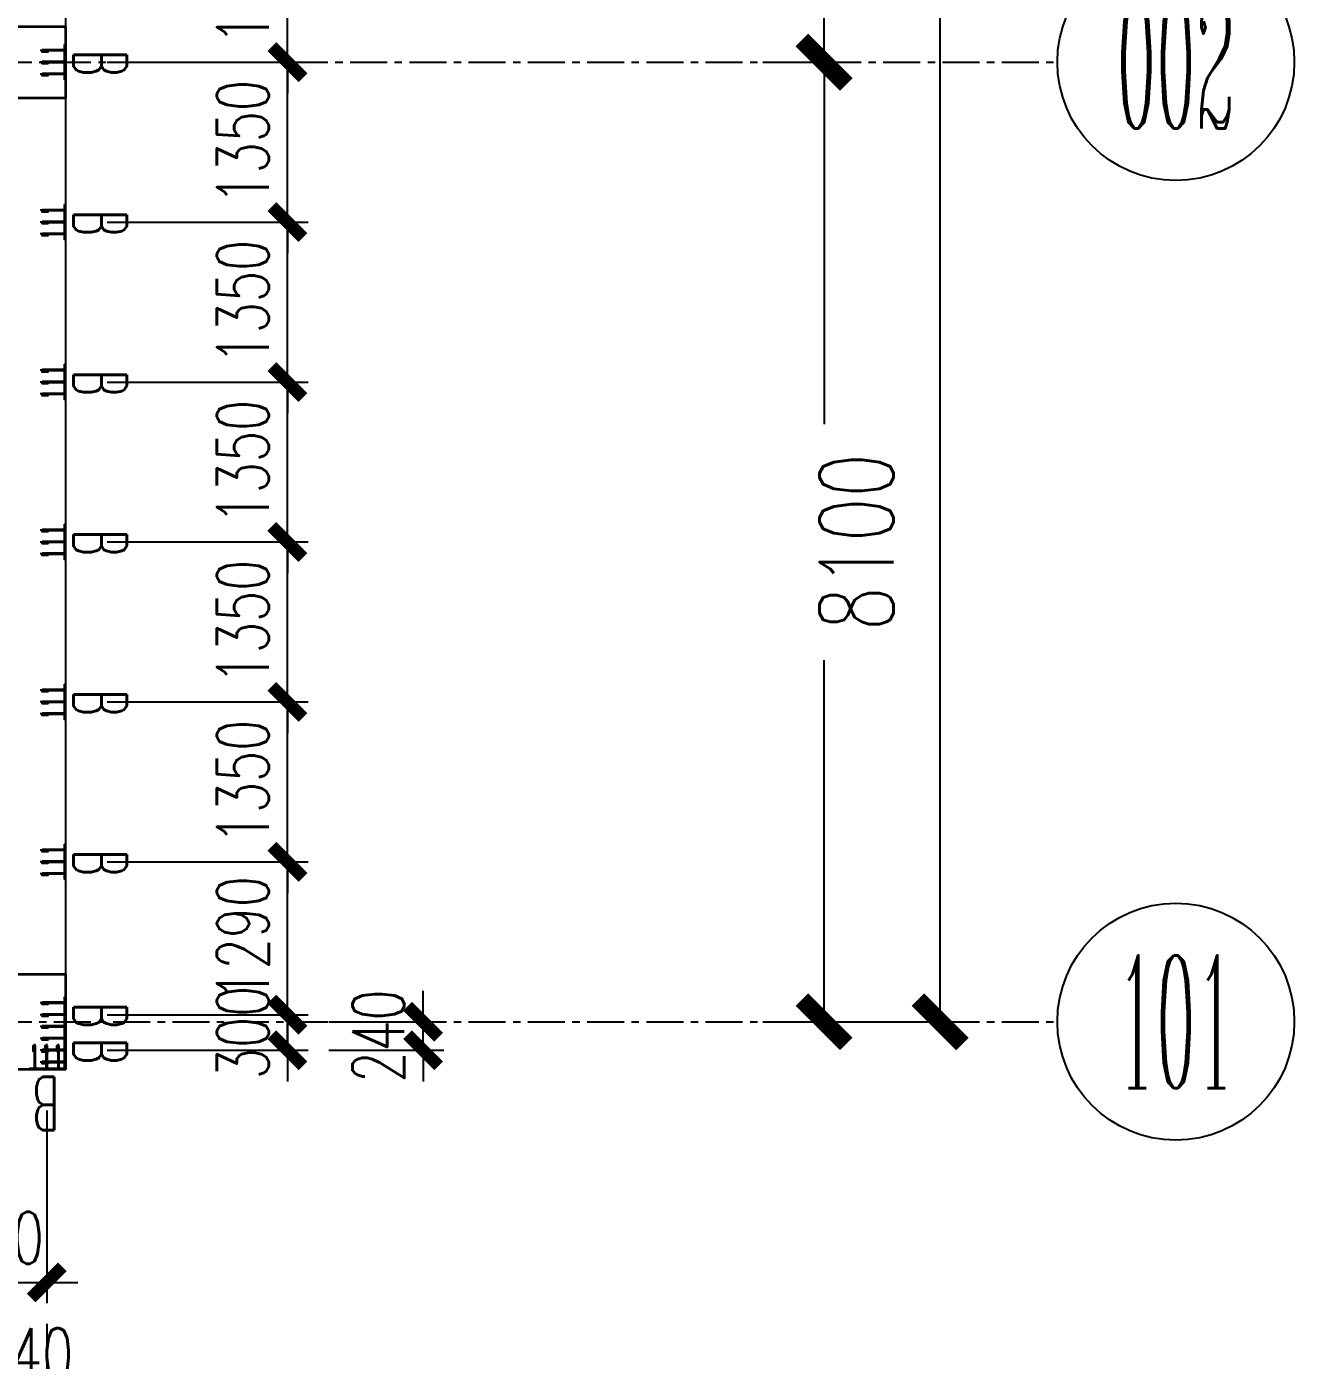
# Model space of a CAD drawing. Extents: x 782294 to 1727252, y -631030 to 17645.
# Drawn here: x 1345971 to 1356671, y -248789 to -237531 of the extents above; entities that cross this region are included whole.
import ezdxf
from ezdxf.enums import TextEntityAlignment as Align

# ---------------------------------------------------------------- set-up
doc = ezdxf.new("R2010")
doc.units = 0
for name, pattern in [('10平面$0$DASH', [0.35, 0.25, -0.1]), ('CENTER', [2, 1.25, -0.25, 0.25, -0.25]), ('DASHED', [0.75, 0.5, -0.25])]:
    doc.linetypes.add(name, pattern=pattern)
doc.layers.get('Defpoints').update_dxf_attribs({"color": 210})
for name, color, linetype in [('!ZN1-填充-8', 8, 'Continuous'), ('!ZN1-标注-173', 173, 'Continuous'), ('!ZN2-WALL-5', 5, 'Continuous'), ('2钢材断面', 2, 'Continuous'), ('30预埋件', 30, 'Continuous'), ('3符号', 3, 'Continuous'), ('40钢材投影', 40, 'Continuous'), ('ALT_CEN-0-30', 1, 'CENTER'), ('DIM', 173, 'Continuous'), ('DOTE', 1, 'CENTER'), ('S-BKL1', 4, 'DASHED')]:
    doc.layers.add(name, color=color, linetype=linetype)
doc.layers.add('S-col', color=2, linetype='Continuous', lineweight=0)
doc.layers.add('砼柱', color=2, linetype='Continuous', lineweight=35)
doc.styles.add('_TCH_AXIS', font='COMPLEX', dxfattribs={"bigfont": 'GBCBIG'})
doc.styles.add('DHTEXT-1', font='romans.shx', dxfattribs={"width": 0.7, "bigfont": 'chinese.shx'})
doc.dimstyles.new('ZN175', dxfattribs={"dimscale": 175, "dimtxt": 2.5, "dimasz": 1.5, "dimexe": 1, "dimexo": 2, "dimgap": 0.9, "dimtad": 1, "dimdec": 0, "dimdsep": 46, "dimtxsty": 'DHTEXT-1', "dimblk": 'ARCHTICK', "dimcen": 2.5, "dimclrd": 173, "dimclre": 173, "dimclrt": 7, "dimazin": 2, "dimtfac": 1, "dimtdec": 0, "dimtix": 1, "dimtmove": 2, "dimatfit": 3, "dimfxl": 0, "dimtolj": 1, "dimtzin": 0, "dimarcsym": 0})
doc.dimstyles.new('ZN250', dxfattribs={"dimscale": 250, "dimtxt": 2.5, "dimasz": 1.5, "dimexe": 1, "dimexo": 2, "dimgap": 0.9, "dimtad": 1, "dimdec": 0, "dimdsep": 46, "dimtxsty": 'DHTEXT-1', "dimblk": 'ARCHTICK', "dimcen": 2.5, "dimclrd": 173, "dimclre": 173, "dimclrt": 7, "dimazin": 2, "dimtfac": 1, "dimtdec": 0, "dimtix": 1, "dimtmove": 2, "dimatfit": 3, "dimfxl": 0, "dimarcsym": 0})

# ---------------------------------------------------------------- blocks, each defined once
blk = doc.blocks.new('_ArchTick')
at = {"color": 0, "linetype": 'ByBlock', "const_width": 0.4}
blk.add_lwpolyline([(-0.5, -0.5), (0.5, 0.5)], dxfattribs=at)
blk = doc.blocks.new('*D1368')
at = {"layer": 'Defpoints', "color": 0, "ltscale": 2500, "transparency": 16777216}
for p in [(130984, 16200), (130984, 8100), (132000, 8100)]:
    blk.add_point(p, dxfattribs=at)
at = {"layer": 'DIM', "color": 173, "linetype": 'ByBlock', "lineweight": -2, "ltscale": 2500, "transparency": 16777216}
for p, q in [((131484, 16200), (132250, 16200)), ((132000, 16200), (132000, 13146)), ((132000, 8100), (132000, 11154)), ((131484, 8100), (132250, 8100))]:
    blk.add_line(p, q, dxfattribs=at)
at = {"layer": 'DIM', "color": 173, "lineweight": -2, "ltscale": 2500, "transparency": 16777216, "xscale": 375, "yscale": 375, "zscale": 375}
for p, rotation in [((132000, 16200), 90), ((132000, 8100), 270)]:
    blk.add_blockref('_ArchTick', p, dxfattribs=dict(at, rotation=rotation))
at = {"layer": 'DIM', "color": 7, "ltscale": 2500, "transparency": 16777216, "insert": (132275, 12150), "char_height": 625, "attachment_point": 5, "rotation": 90, "style": 'DHTEXT-1'}
blk.add_mtext('8100', dxfattribs=at)
blk = doc.blocks.new('*D1369')
at = {"layer": 'Defpoints', "color": 0, "ltscale": 2500, "transparency": 16777216}
for p in [(130984, 8100), (130984, 0), (132000, 0)]:
    blk.add_point(p, dxfattribs=at)
at = {"layer": 'DIM', "color": 173, "linetype": 'ByBlock', "lineweight": -2, "ltscale": 2500, "transparency": 16777216}
for p, q in [((131484, 8100), (132250, 8100)), ((132000, 8100), (132000, 5046)), ((132000, 0), (132000, 3054)), ((131484, 0), (132250, 0))]:
    blk.add_line(p, q, dxfattribs=at)
at = {"layer": 'DIM', "color": 173, "lineweight": -2, "ltscale": 2500, "transparency": 16777216, "xscale": 375, "yscale": 375, "zscale": 375}
for p, rotation in [((132000, 8100), 90), ((132000, 0), 270)]:
    blk.add_blockref('_ArchTick', p, dxfattribs=dict(at, rotation=rotation))
at = {"layer": 'DIM', "color": 7, "ltscale": 2500, "transparency": 16777216, "insert": (132275, 4050), "char_height": 625, "attachment_point": 5, "rotation": 90, "style": 'DHTEXT-1'}
blk.add_mtext('8100', dxfattribs=at)
blk = doc.blocks.new('*D1372')
at = {"layer": 'Defpoints', "color": 0, "ltscale": 2500, "transparency": 16777216}
for p in [(131084, 90000), (131084, 0), (132980, 0)]:
    blk.add_point(p, dxfattribs=at)
at = {"layer": 'DIM', "color": 173, "linetype": 'ByBlock', "lineweight": -2, "ltscale": 2500, "transparency": 16777216}
for p, q in [((131584, 90000), (133230, 90000)), ((132980, 90000), (132980, 46204)), ((132980, 0), (132980, 43796)), ((131584, 0), (133230, 0))]:
    blk.add_line(p, q, dxfattribs=at)
at = {"layer": 'DIM', "color": 173, "lineweight": -2, "ltscale": 2500, "transparency": 16777216, "xscale": 375, "yscale": 375, "zscale": 375}
for p, rotation in [((132980, 90000), 90), ((132980, 0), 270)]:
    blk.add_blockref('_ArchTick', p, dxfattribs=dict(at, rotation=rotation))
at = {"layer": 'DIM', "color": 7, "ltscale": 2500, "transparency": 16777216, "insert": (133255, 45000), "char_height": 625, "attachment_point": 5, "rotation": 90, "style": 'DHTEXT-1'}
blk.add_mtext('90000', dxfattribs=at)
blk = doc.blocks.new('卓越-轴号')
blk.add_circle((0, 0), 4)
at = {"color": 0, "style": '_TCH_AXIS', "width": 1.041667, "flags": 8}
blk.add_attdef('A', text='', height=4.48, dxfattribs=at).set_placement((-2, -2.24), (2, -2.24), align=Align.FIT)
blk = doc.blocks.new('Z1')
at = {"layer": '砼柱', "lineweight": 35}
for points in [[(0, -82000), (-600, -82000), (-600, -82600), (0, -82600)], [(0, -90800), (0, -90000), (-600, -90000), (-600, -90800)]]:
    blk.add_lwpolyline(points, close=True, dxfattribs=at)
blk = doc.blocks.new('234')
at = {"layer": '!ZN1-填充-8'}
h = blk.add_hatch(color=252, dxfattribs=at)
h.dxf.hatch_style = 1
h.paths.add_polyline_path([(-105, -10), (-113, -10), (-105, -18)])
h = blk.add_hatch(color=252, dxfattribs=at)
h.dxf.hatch_style = 1
h.paths.add_polyline_path([(-95, -18), (-105, -18), (-105, -10), (-95, -10)])
h = blk.add_hatch(color=252, dxfattribs=at)
h.dxf.hatch_style = 1
h.paths.add_polyline_path([(-95, -10), (-87, -10), (-95, -18)])
h = blk.add_hatch(color=252, dxfattribs=at)
h.dxf.hatch_style = 1
h.paths.add_polyline_path([(-5, -10), (-13, -10), (-5, -18)])
h = blk.add_hatch(color=252, dxfattribs=at)
h.dxf.hatch_style = 1
h.paths.add_polyline_path([(5, -18), (-5, -18), (-5, -10), (5, -10)])
h = blk.add_hatch(color=252, dxfattribs=at)
h.dxf.hatch_style = 1
h.paths.add_polyline_path([(5, -10), (13, -10), (5, -18)])
h = blk.add_hatch(color=252, dxfattribs=at)
h.dxf.hatch_style = 1
h.paths.add_polyline_path([(95, -10), (87, -10), (95, -18)])
h = blk.add_hatch(color=252, dxfattribs=at)
h.dxf.hatch_style = 1
h.paths.add_polyline_path([(105, -18), (95, -18), (95, -10), (105, -10)])
h = blk.add_hatch(color=252, dxfattribs=at)
h.dxf.hatch_style = 1
h.paths.add_polyline_path([(105, -10), (113, -10), (105, -18)])
at = {"layer": '2钢材断面'}
for p, q in [((-150, 0), (-150, -10)), ((150, 0), (-150, 0)), ((150, 0), (150, -10)), ((-94, -10), (-150, -10)), ((0, -10), (-94, -10)), ((106, -10), (0, -10)), ((150, -10), (106, -10))]:
    blk.add_line(p, q, dxfattribs=at)
at = {"layer": '40钢材投影'}
for p, q in [((-105, -18), (-113, -10)), ((-105, -10), (-105, -200)), ((-95, -10), (-95, -200)), ((-95, -18), (-87, -10)), ((-5, -18), (-13, -10)), ((-5, -10), (-5, -200)), ((5, -10), (5, -200)), ((5, -18), (13, -10)), ((95, -18), (87, -10)), ((95, -10), (95, -200)), ((105, -10), (105, -200)), ((105, -18), (113, -10)), ((-95, -200), (-105, -200)), ((5, -200), (-5, -200)), ((105, -200), (95, -200))]:
    blk.add_line(p, q, dxfattribs=at)
for points in [[(-95, -172), (-95, -150), (-85, -150), (-85, -200), (-95, -200), (-95, -184)], [(5, -172), (5, -150), (15, -150), (15, -200), (5, -200), (5, -184)], [(105, -172), (105, -150), (115, -150), (115, -200), (105, -200), (105, -184)]]:
    blk.add_lwpolyline(points, dxfattribs=at)
at = {"layer": 'ALT_CEN-0-30', "ltscale": 0.3}
for p, q in [((-100, 0), (-100, -215)), ((0, 0), (0, -215)), ((100, 0), (100, -215))]:
    blk.add_line(p, q, dxfattribs=at)
blk = doc.blocks.new('20250902144919')
at = {"layer": '40钢材投影', "color": 2, "ltscale": 500}
blk.add_blockref('234', (0, 0), dxfattribs=at)
at = {"layer": '30预埋件', "style": 'DHTEXT-1', "text_generation_flag": 6, "width": 0.55}
blk.add_attdef('B', (-105, 65), '', height=450, rotation=180, dxfattribs=at)
blk = doc.blocks.new('20250902160431')
at = {"ltscale": 500}
for p, rotation in [((125600, 8100), 270), ((125600, 6750), 270), ((125600, 5400), 270), ((125600, 4050), 270), ((125600, 2700), 270), ((125600, 1350), 270), ((125600, 60), 270), ((125600, -240), 270), ((125440, -400), 180)]:
    blk.add_blockref('20250902144919', p, dxfattribs=dict(at, rotation=rotation)).add_auto_attribs({'B': 'B'})
blk = doc.blocks.new('*D46')
at = {"layer": 'Defpoints', "color": 0, "ltscale": 1750, "transparency": 16777216}
for p in [(1345301, -246331), (1346141, -246331), (1346141, -248131)]:
    blk.add_point(p, dxfattribs=at)
at = {"layer": 'DIM', "color": 173, "linetype": 'ByBlock', "lineweight": -2, "ltscale": 1750, "transparency": 16777216}
for p, q in [((1345301, -246681), (1345301, -248306)), ((1346141, -246681), (1346141, -248306)), ((1345301, -248131), (1345039, -248131)), ((1345301, -248131), (1346141, -248131)), ((1346141, -248131), (1346404, -248131))]:
    blk.add_line(p, q, dxfattribs=at)
at = {"layer": 'DIM', "color": 173, "lineweight": -2, "ltscale": 1750, "transparency": 16777216, "xscale": 262.5, "yscale": 262.5, "zscale": 262.5}
blk.add_blockref('_ArchTick', (1345301, -248131), dxfattribs=at)
at = {"layer": 'DIM', "color": 173, "lineweight": -2, "ltscale": 1750, "transparency": 16777216, "xscale": 262.5, "yscale": 262.5, "zscale": 262.5, "rotation": 180}
blk.add_blockref('_ArchTick', (1346141, -248131), dxfattribs=at)
at = {"layer": 'DIM', "color": 7, "ltscale": 1750, "transparency": 16777216, "insert": (1345721, -247755), "char_height": 437.5, "attachment_point": 5, "style": 'DHTEXT-1'}
blk.add_mtext('\\A1;840', dxfattribs=at)
blk = doc.blocks.new('*D68')
at = {"layer": 'Defpoints', "color": 0, "ltscale": 1750, "transparency": 16777216}
for p in [(1346301, -236481), (1348172, -236481), (1346301, -237831)]:
    blk.add_point(p, dxfattribs=at)
at = {"layer": 'DIM', "color": 173, "linetype": 'ByBlock', "lineweight": -2, "ltscale": 1750, "transparency": 16777216}
for p, q in [((1348172, -236481), (1348172, -236219)), ((1346651, -236481), (1348347, -236481)), ((1348172, -237831), (1348172, -236481)), ((1346651, -237831), (1348347, -237831)), ((1348172, -237831), (1348172, -238094))]:
    blk.add_line(p, q, dxfattribs=at)
at = {"layer": 'DIM', "color": 173, "lineweight": -2, "ltscale": 1750, "transparency": 16777216, "xscale": 262.5, "yscale": 262.5, "zscale": 262.5}
for p, rotation in [((1348172, -236481), 270), ((1348172, -237831), 90)]:
    blk.add_blockref('_ArchTick', p, dxfattribs=dict(at, rotation=rotation))
at = {"layer": 'DIM', "color": 7, "ltscale": 1750, "transparency": 16777216, "insert": (1347796, -237156), "char_height": 437.5, "attachment_point": 5, "rotation": 90, "style": 'DHTEXT-1'}
blk.add_mtext('\\A1;1350', dxfattribs=at)
blk = doc.blocks.new('*D69')
at = {"layer": 'Defpoints', "color": 0, "ltscale": 1750, "transparency": 16777216}
for p in [(1346301, -237831), (1348172, -237831), (1346301, -239181)]:
    blk.add_point(p, dxfattribs=at)
at = {"layer": 'DIM', "color": 173, "linetype": 'ByBlock', "lineweight": -2, "ltscale": 1750, "transparency": 16777216}
for p, q in [((1348172, -237831), (1348172, -237569)), ((1346651, -237831), (1348347, -237831)), ((1348172, -239181), (1348172, -237831)), ((1346651, -239181), (1348347, -239181)), ((1348172, -239181), (1348172, -239444))]:
    blk.add_line(p, q, dxfattribs=at)
at = {"layer": 'DIM', "color": 173, "lineweight": -2, "ltscale": 1750, "transparency": 16777216, "xscale": 262.5, "yscale": 262.5, "zscale": 262.5}
for p, rotation in [((1348172, -237831), 270), ((1348172, -239181), 90)]:
    blk.add_blockref('_ArchTick', p, dxfattribs=dict(at, rotation=rotation))
at = {"layer": 'DIM', "color": 7, "ltscale": 1750, "transparency": 16777216, "insert": (1347796, -238506), "char_height": 437.5, "attachment_point": 5, "rotation": 90, "style": 'DHTEXT-1'}
blk.add_mtext('\\A1;1350', dxfattribs=at)
blk = doc.blocks.new('*D70')
at = {"layer": 'Defpoints', "color": 0, "ltscale": 1750, "transparency": 16777216}
for p in [(1346301, -239181), (1348172, -239181), (1346301, -240531)]:
    blk.add_point(p, dxfattribs=at)
at = {"layer": 'DIM', "color": 173, "linetype": 'ByBlock', "lineweight": -2, "ltscale": 1750, "transparency": 16777216}
for p, q in [((1348172, -239181), (1348172, -238919)), ((1346651, -239181), (1348347, -239181)), ((1348172, -240531), (1348172, -239181)), ((1346651, -240531), (1348347, -240531)), ((1348172, -240531), (1348172, -240794))]:
    blk.add_line(p, q, dxfattribs=at)
at = {"layer": 'DIM', "color": 173, "lineweight": -2, "ltscale": 1750, "transparency": 16777216, "xscale": 262.5, "yscale": 262.5, "zscale": 262.5}
for p, rotation in [((1348172, -239181), 270), ((1348172, -240531), 90)]:
    blk.add_blockref('_ArchTick', p, dxfattribs=dict(at, rotation=rotation))
at = {"layer": 'DIM', "color": 7, "ltscale": 1750, "transparency": 16777216, "insert": (1347796, -239856), "char_height": 437.5, "attachment_point": 5, "rotation": 90, "style": 'DHTEXT-1'}
blk.add_mtext('\\A1;1350', dxfattribs=at)
blk = doc.blocks.new('*D71')
at = {"layer": 'Defpoints', "color": 0, "ltscale": 1750, "transparency": 16777216}
for p in [(1346301, -240531), (1348172, -240531), (1346301, -241881)]:
    blk.add_point(p, dxfattribs=at)
at = {"layer": 'DIM', "color": 173, "linetype": 'ByBlock', "lineweight": -2, "ltscale": 1750, "transparency": 16777216}
for p, q in [((1348172, -240531), (1348172, -240269)), ((1346651, -240531), (1348347, -240531)), ((1348172, -241881), (1348172, -240531)), ((1346651, -241881), (1348347, -241881)), ((1348172, -241881), (1348172, -242144))]:
    blk.add_line(p, q, dxfattribs=at)
at = {"layer": 'DIM', "color": 173, "lineweight": -2, "ltscale": 1750, "transparency": 16777216, "xscale": 262.5, "yscale": 262.5, "zscale": 262.5}
for p, rotation in [((1348172, -240531), 270), ((1348172, -241881), 90)]:
    blk.add_blockref('_ArchTick', p, dxfattribs=dict(at, rotation=rotation))
at = {"layer": 'DIM', "color": 7, "ltscale": 1750, "transparency": 16777216, "insert": (1347796, -241206), "char_height": 437.5, "attachment_point": 5, "rotation": 90, "style": 'DHTEXT-1'}
blk.add_mtext('\\A1;1350', dxfattribs=at)
blk = doc.blocks.new('*D72')
at = {"layer": 'Defpoints', "color": 0, "ltscale": 1750, "transparency": 16777216}
for p in [(1346301, -241881), (1348172, -241881), (1346301, -243231)]:
    blk.add_point(p, dxfattribs=at)
at = {"layer": 'DIM', "color": 173, "linetype": 'ByBlock', "lineweight": -2, "ltscale": 1750, "transparency": 16777216}
for p, q in [((1348172, -241881), (1348172, -241619)), ((1346651, -241881), (1348347, -241881)), ((1348172, -243231), (1348172, -241881)), ((1346651, -243231), (1348347, -243231)), ((1348172, -243231), (1348172, -243494))]:
    blk.add_line(p, q, dxfattribs=at)
at = {"layer": 'DIM', "color": 173, "lineweight": -2, "ltscale": 1750, "transparency": 16777216, "xscale": 262.5, "yscale": 262.5, "zscale": 262.5}
for p, rotation in [((1348172, -241881), 270), ((1348172, -243231), 90)]:
    blk.add_blockref('_ArchTick', p, dxfattribs=dict(at, rotation=rotation))
at = {"layer": 'DIM', "color": 7, "ltscale": 1750, "transparency": 16777216, "insert": (1347796, -242556), "char_height": 437.5, "attachment_point": 5, "rotation": 90, "style": 'DHTEXT-1'}
blk.add_mtext('\\A1;1350', dxfattribs=at)
blk = doc.blocks.new('*D73')
at = {"layer": 'Defpoints', "color": 0, "ltscale": 1750, "transparency": 16777216}
for p in [(1346301, -243231), (1348172, -243231), (1346301, -244581)]:
    blk.add_point(p, dxfattribs=at)
at = {"layer": 'DIM', "color": 173, "linetype": 'ByBlock', "lineweight": -2, "ltscale": 1750, "transparency": 16777216}
for p, q in [((1348172, -243231), (1348172, -242969)), ((1346651, -243231), (1348347, -243231)), ((1348172, -244581), (1348172, -243231)), ((1346651, -244581), (1348347, -244581)), ((1348172, -244581), (1348172, -244844))]:
    blk.add_line(p, q, dxfattribs=at)
at = {"layer": 'DIM', "color": 173, "lineweight": -2, "ltscale": 1750, "transparency": 16777216, "xscale": 262.5, "yscale": 262.5, "zscale": 262.5}
for p, rotation in [((1348172, -243231), 270), ((1348172, -244581), 90)]:
    blk.add_blockref('_ArchTick', p, dxfattribs=dict(at, rotation=rotation))
at = {"layer": 'DIM', "color": 7, "ltscale": 1750, "transparency": 16777216, "insert": (1347796, -243906), "char_height": 437.5, "attachment_point": 5, "rotation": 90, "style": 'DHTEXT-1'}
blk.add_mtext('\\A1;1350', dxfattribs=at)
blk = doc.blocks.new('*D74')
at = {"layer": 'Defpoints', "color": 0, "ltscale": 1750, "transparency": 16777216}
for p in [(1346301, -244581), (1348172, -244581), (1346301, -245871)]:
    blk.add_point(p, dxfattribs=at)
at = {"layer": 'DIM', "color": 173, "linetype": 'ByBlock', "lineweight": -2, "ltscale": 1750, "transparency": 16777216}
for p, q in [((1348172, -244581), (1348172, -244319)), ((1346651, -244581), (1348347, -244581)), ((1348172, -245871), (1348172, -244581)), ((1346651, -245871), (1348347, -245871)), ((1348172, -245871), (1348172, -246134))]:
    blk.add_line(p, q, dxfattribs=at)
at = {"layer": 'DIM', "color": 173, "lineweight": -2, "ltscale": 1750, "transparency": 16777216, "xscale": 262.5, "yscale": 262.5, "zscale": 262.5}
for p, rotation in [((1348172, -244581), 270), ((1348172, -245871), 90)]:
    blk.add_blockref('_ArchTick', p, dxfattribs=dict(at, rotation=rotation))
at = {"layer": 'DIM', "color": 7, "ltscale": 1750, "transparency": 16777216, "insert": (1347796, -245226), "char_height": 437.5, "attachment_point": 5, "rotation": 90, "style": 'DHTEXT-1'}
blk.add_mtext('\\A1;1290', dxfattribs=at)
blk = doc.blocks.new('*D75')
at = {"layer": 'Defpoints', "color": 0, "ltscale": 1750, "transparency": 16777216}
for p in [(1346301, -245871), (1348172, -245871), (1346301, -246171)]:
    blk.add_point(p, dxfattribs=at)
at = {"layer": 'DIM', "color": 173, "linetype": 'ByBlock', "lineweight": -2, "ltscale": 1750, "transparency": 16777216}
for p, q in [((1348172, -245871), (1348172, -245609)), ((1346651, -245871), (1348347, -245871)), ((1348172, -246171), (1348172, -245871)), ((1346651, -246171), (1348347, -246171)), ((1348172, -246171), (1348172, -246434))]:
    blk.add_line(p, q, dxfattribs=at)
at = {"layer": 'DIM', "color": 173, "lineweight": -2, "ltscale": 1750, "transparency": 16777216, "xscale": 262.5, "yscale": 262.5, "zscale": 262.5}
for p, rotation in [((1348172, -245871), 270), ((1348172, -246171), 90)]:
    blk.add_blockref('_ArchTick', p, dxfattribs=dict(at, rotation=rotation))
at = {"layer": 'DIM', "color": 7, "ltscale": 1750, "transparency": 16777216, "insert": (1347796, -246021), "char_height": 437.5, "attachment_point": 5, "rotation": 90, "style": 'DHTEXT-1'}
blk.add_mtext('\\A1;300', dxfattribs=at)
blk = doc.blocks.new('*D1395')
at = {"layer": '!ZN1-标注-173', "color": 173, "linetype": 'ByBlock', "lineweight": -2, "ltscale": 1750, "transparency": 16777216}
for p, q in [((1345801, -248481), (1345801, -249288)), ((1346141, -248481), (1346141, -249288)), ((1345801, -249113), (1345539, -249113)), ((1345801, -249113), (1346141, -249113)), ((1346141, -249113), (1346404, -249113))]:
    blk.add_line(p, q, dxfattribs=at)
at = {"layer": 'Defpoints', "color": 0, "ltscale": 1750, "transparency": 16777216}
for p in [(1345801, -248131), (1346141, -248131), (1346141, -249113)]:
    blk.add_point(p, dxfattribs=at)
at = {"layer": '!ZN1-标注-173', "color": 173, "lineweight": -2, "ltscale": 1750, "transparency": 16777216, "xscale": 262.5, "yscale": 262.5, "zscale": 262.5}
blk.add_blockref('_ArchTick', (1345801, -249113), dxfattribs=at)
at = {"layer": '!ZN1-标注-173', "color": 173, "lineweight": -2, "ltscale": 1750, "transparency": 16777216, "xscale": 262.5, "yscale": 262.5, "zscale": 262.5, "rotation": 180}
blk.add_blockref('_ArchTick', (1346141, -249113), dxfattribs=at)
at = {"layer": '!ZN1-标注-173', "color": 7, "ltscale": 1750, "transparency": 16777216, "insert": (1345971, -248736), "char_height": 437.5, "attachment_point": 5, "style": 'DHTEXT-1'}
blk.add_mtext('\\A1;340', dxfattribs=at)
blk = doc.blocks.new('*D1396')
at = {"layer": '!ZN1-标注-173', "color": 173, "linetype": 'ByBlock', "lineweight": -2, "ltscale": 1750, "transparency": 16777216}
for p, q in [((1349317, -245931), (1349317, -245669)), ((1348522, -245931), (1349492, -245931)), ((1349317, -246171), (1349317, -245931)), ((1348522, -246171), (1349492, -246171)), ((1349317, -246171), (1349317, -246434))]:
    blk.add_line(p, q, dxfattribs=at)
at = {"layer": 'Defpoints', "color": 0, "ltscale": 1750, "transparency": 16777216}
for p in [(1348172, -245931), (1349317, -245931), (1348172, -246171)]:
    blk.add_point(p, dxfattribs=at)
at = {"layer": '!ZN1-标注-173', "color": 173, "lineweight": -2, "ltscale": 1750, "transparency": 16777216, "xscale": 262.5, "yscale": 262.5, "zscale": 262.5}
for p, rotation in [((1349317, -245931), 270), ((1349317, -246171), 90)]:
    blk.add_blockref('_ArchTick', p, dxfattribs=dict(at, rotation=rotation))
at = {"layer": '!ZN1-标注-173', "color": 7, "ltscale": 1750, "transparency": 16777216, "insert": (1348940, -246051), "char_height": 437.5, "attachment_point": 5, "rotation": 90, "style": 'DHTEXT-1'}
blk.add_mtext('\\A1;240', dxfattribs=at)
blk = doc.blocks.new('20250901082728')
at = {"layer": 'DOTE', "ltscale": 250}
for p, q in [((109500, 8100), (133969.2, 8100)), ((109500, 0), (133969.2, 0))]:
    blk.add_line(p, q, dxfattribs=at)
at = {"layer": '3符号', "color": 7}
ref = blk.add_blockref('卓越-轴号', (134969.2, 8101.1), dxfattribs=dict(at, xscale=250, yscale=250, zscale=250))
ref.add_attrib('A', '002', dxfattribs={"layer": '0', "color": 0, "height": 1120, "style": '_TCH_AXIS', "width": 0.347222}).set_placement((134469.2, 7541.1), (135469.2, 7541.1), align=Align.FIT)
ref = blk.add_blockref('卓越-轴号', (134969.2, 1.1), dxfattribs=dict(at, xscale=250, yscale=250, zscale=250))
ref.add_attrib('A', '101', dxfattribs={"layer": '0', "color": 0, "height": 1120, "style": '_TCH_AXIS', "width": 0.426136}).set_placement((134469.2, -558.9), (135469.2, -558.9), align=Align.FIT)
at = {"layer": 'DIM', "ltscale": 2500}
for base, p1, p2, picture, middle in [((132979.6, 0), (131084.1, 90000), (131084.1, 0), '*D1372', (133254.6, 45000)), ((132000, 8100), (130984.1, 16200), (130984.1, 8100), '*D1368', (132275, 12150)), ((132000, 0), (130984.1, 8100), (130984.1, 0), '*D1369', (132275, 4050))]:
    dim = blk.add_linear_dim(base=base, p1=p1, p2=p2, angle=270, dimstyle='ZN250', dxfattribs=at)
    dim.commit()
    dim.dimension.update_dxf_attribs({"geometry": picture, "text_midpoint": middle, "dimtype": 129})

msp = doc.modelspace()

# ---------------------------------------------------------------- linework, layer by layer
at = {"layer": '!ZN2-WALL-5'}
msp.add_lwpolyline([(1330701.3, -155731.2), (1330701.3, -246331.2), (1331501.3, -246331.2), (1331501.3, -246031.2), (1331801.3, -246031.2), (1331801.3, -245831.2), (1334101.3, -245831.2), (1334101.3, -246031.2), (1334201.3, -246031.2), (1334201.3, -246331.2), (1346301.3, -246331.2), (1346301.3, -213231.2), (1344101.3, -213231.2), (1344101.3, -204831.2), (1346301.3, -204831.2), (1346301.3, -169431.2)], dxfattribs=at)
at = {"layer": 'S-BKL1', "linetype": '10平面$0$DASH', "ltscale": 500}
msp.add_line((1346301.3, -245731.2), (1346301.3, -238131.2), dxfattribs=at)

# ---------------------------------------------------------------- block references
at = {"ltscale": 2000}
msp.add_blockref('20250901082728', (1220701.4, -245931.2), dxfattribs=at)
at = {"ltscale": 500}
msp.add_blockref('20250902160431', (1220701.3, -245931.2), dxfattribs=at)
at = {"layer": 'S-col'}
msp.add_blockref('Z1', (1346301.3, -155531.2), dxfattribs=at)

# ---------------------------------------------------------------- dimensions: what is measured, and where the dimension line sits
at = {"layer": '!ZN1-标注-173', "ltscale": 1750}
dim = msp.add_linear_dim(base=(1349316.6, -245931.2), p1=(1348172, -246171.2), p2=(1348172, -245931.2), angle=90, dimstyle='ZN175', dxfattribs=at)
dim.commit()
dim.dimension.update_dxf_attribs({"geometry": '*D1396', "text_midpoint": (1348940.4, -246051.2)})
dim = msp.add_linear_dim(base=(1346141.3, -249112.7), p1=(1345801.3, -248131.2), p2=(1346141.3, -248131.2), dimstyle='ZN175', dxfattribs=at)
dim.commit()
dim.dimension.update_dxf_attribs({"geometry": '*D1395', "text_midpoint": (1345971.3, -248736.4)})
at = {"layer": 'DIM', "ltscale": 1750}
for base, p1, p2, picture, middle in [((1348172, -236481.2), (1346301.3, -237831.2), (1346301.3, -236481.2), '*D68', (1347795.8, -237156.2)), ((1348172, -237831.2), (1346301.3, -239181.2), (1346301.3, -237831.2), '*D69', (1347795.8, -238506.2)), ((1348172, -239181.2), (1346301.3, -240531.2), (1346301.3, -239181.2), '*D70', (1347795.8, -239856.2)), ((1348172, -240531.2), (1346301.3, -241881.2), (1346301.3, -240531.2), '*D71', (1347795.8, -241206.2)), ((1348172, -241881.2), (1346301.3, -243231.2), (1346301.3, -241881.2), '*D72', (1347795.8, -242556.2)), ((1348172, -243231.2), (1346301.3, -244581.2), (1346301.3, -243231.2), '*D73', (1347795.8, -243906.2)), ((1348172, -244581.2), (1346301.3, -245871.2), (1346301.3, -244581.2), '*D74', (1347795.8, -245226.2)), ((1348172, -245871.2), (1346301.3, -246171.2), (1346301.3, -245871.2), '*D75', (1347795.8, -246021.2))]:
    dim = msp.add_linear_dim(base=base, p1=p1, p2=p2, angle=90, dimstyle='ZN175', dxfattribs=at)
    dim.commit()
    dim.dimension.update_dxf_attribs({"geometry": picture, "text_midpoint": middle})
dim = msp.add_linear_dim(base=(1346141.3, -248131.2), p1=(1345301.3, -246331.2), p2=(1346141.3, -246331.2), dimstyle='ZN175', dxfattribs=at)
dim.commit()
dim.dimension.update_dxf_attribs({"geometry": '*D46', "text_midpoint": (1345721.3, -247754.9)})

doc.saveas('drawing.dxf')
